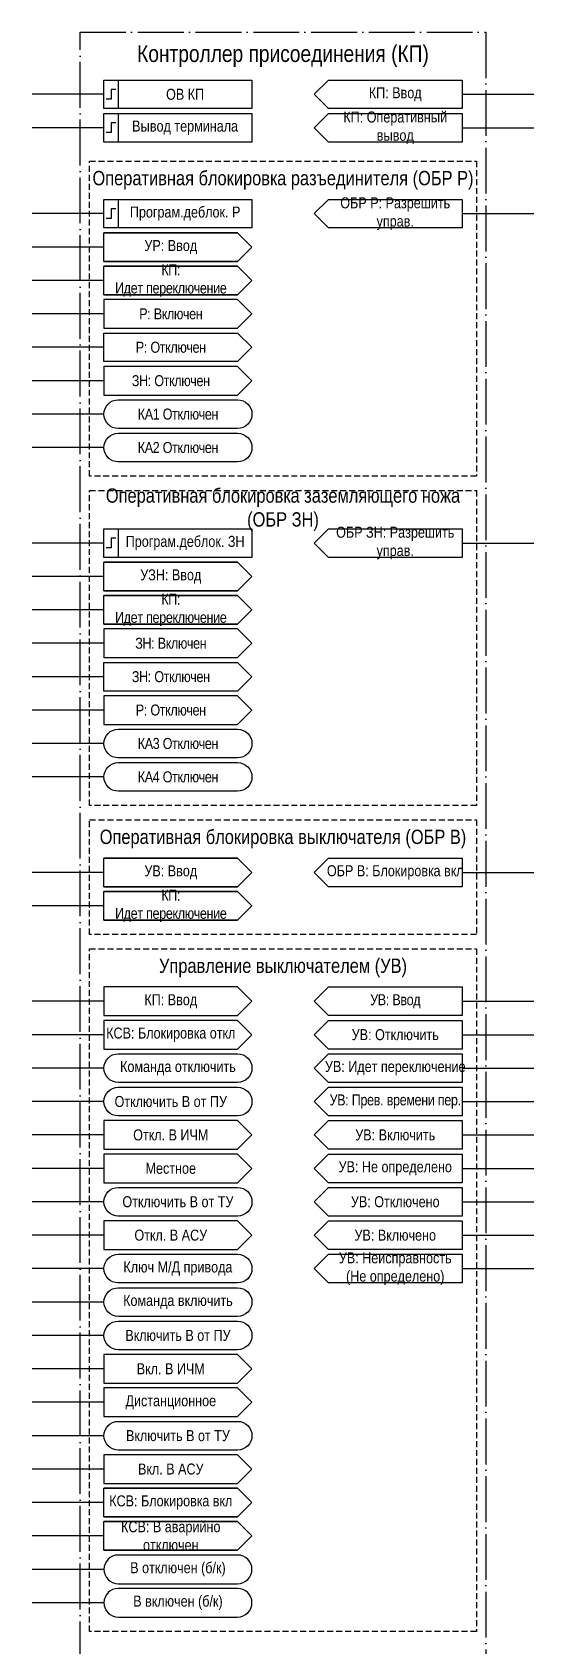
# Model space of a CAD drawing. Header units: millimetres. Extents: x -40 to 512, y 0 to 663.
# Drawn here: x 407 to 512, y 272 to 610 of the extents above; entities that cross this region are included whole.
import ezdxf

# ---------------------------------------------------------------- set-up
doc = ezdxf.new("R2010")
doc.units = ezdxf.units.MM
doc.linetypes.add('ACAD_ISO04W100', pattern=[30, 24, -3, 0, -3])
doc.linetypes.add('штриховая2', pattern=[0.375, 0.25, -0.125])
doc.layers.add('TEXT', color=7, linetype='Continuous', lineweight=25)
doc.styles.add('2.5_Gost_RD', font='ARIALN.TTF', dxfattribs={"height": 2.5})
doc.styles.add('3.5_Gost_RD', font='ARIALN.TTF', dxfattribs={"height": 3.5})

msp = doc.modelspace()

# ---------------------------------------------------------------- linework, layer by layer
at = {"ltscale": 100}
for p, q in [((422, 597), (407, 597)), ((497, 597), (512, 597)), ((422, 590), (407, 590)), ((497, 590), (512, 590)), ((422, 572), (407, 572)), ((497, 572), (512, 572)), ((422, 565), (407, 565)), ((422, 558), (407, 558)), ((422, 551), (407, 551)), ((422, 544), (407, 544)), ((422, 537), (407, 537)), ((422, 530), (407, 530)), ((422, 523), (407, 523)), ((422, 503), (407, 503)), ((497, 503), (512, 503)), ((422, 496), (407, 496)), ((422, 489), (407, 489)), ((422, 482), (407, 482)), ((422, 475), (407, 475)), ((422, 468), (407, 468)), ((422, 461), (407, 461)), ((422, 454), (407, 454)), ((422, 434), (407, 434)), ((497, 434), (512, 434)), ((422, 427), (407, 427)), ((422, 407), (407, 407)), ((497, 407), (512, 407)), ((422, 400), (407, 400)), ((497, 400), (512, 400)), ((422, 393), (407, 393)), ((497, 393), (512, 393)), ((422, 386), (407, 386)), ((497, 386), (512, 386)), ((422, 379), (407, 379)), ((497, 379), (512, 379)), ((422, 372), (407, 372)), ((497, 372), (512, 372)), ((422, 365), (407, 365)), ((497, 365), (512, 365)), ((422, 358), (407, 358)), ((497, 358), (512, 358)), ((422, 351), (407, 351)), ((497, 351), (512, 351)), ((422, 344), (407, 344)), ((422, 337), (407, 337)), ((422, 330), (407, 330)), ((422, 323), (407, 323)), ((422, 316), (407, 316)), ((422, 309), (407, 309)), ((422, 302), (407, 302)), ((422, 295), (407, 295)), ((422, 288), (407, 288)), ((422, 281), (407, 281))]:
    msp.add_line(p, q, dxfattribs=at)
at = {"color": 251, "linetype": 'ACAD_ISO04W100', "lineweight": 30, "ltscale": 0.4, "true_color": 0x58595b}
msp.add_lwpolyline([(417, 610), (502, 610), (502, 86), (417, 86)], close=True, dxfattribs=at)
at = {"ltscale": 100}
for points in [[(422, 600), (453, 600), (453, 594), (422, 594)], [(422, 600), (425, 600), (425, 594), (422, 594)], [(422, 593), (453, 593), (453, 587), (422, 587)], [(422, 593), (425, 593), (425, 587), (422, 587)], [(422, 575), (453, 575), (453, 569), (422, 569)], [(422, 575), (425, 575), (425, 569), (422, 569)], [(422, 554), (422, 548), (450, 548), (453, 551), (450, 554)], [(422, 540), (422, 534), (450, 534), (453, 537), (450, 540)], [(422, 506), (453, 506), (453, 500), (422, 500)], [(422, 506), (425, 506), (425, 500), (422, 500)], [(422, 485), (422, 479), (450, 479), (453, 482), (450, 485)], [(422, 471), (422, 465), (450, 465), (453, 468), (450, 471)], [(422, 382), (422, 376), (450, 376), (453, 379), (450, 382)], [(422, 375), (422, 369), (450, 369), (453, 372), (450, 375)], [(422, 361), (422, 355), (450, 355), (453, 358), (450, 361)], [(422, 333), (422, 327), (450, 327), (453, 330), (450, 333)], [(422, 326), (422, 320), (450, 320), (453, 323), (450, 326)], [(422, 312), (422, 306), (450, 306), (453, 309), (450, 312)]]:
    msp.add_lwpolyline(points, close=True, dxfattribs=at)
for points in [[(466, 597), (469, 600), (497, 600), (497, 594), (469, 594), (466, 597)], [(466, 590), (469, 593), (497, 593), (497, 587), (469, 587), (466, 590)], [(466, 572), (469, 575), (497, 575), (497, 569), (469, 569), (466, 572)], [(422, 547), (450, 547), (453, 544), (450, 541), (422, 541), (422, 547)], [(466, 503), (469, 506), (497, 506), (497, 500), (469, 500), (466, 503)], [(422, 478), (450, 478), (453, 475), (450, 472), (422, 472), (422, 478)], [(466, 434), (469, 437), (497, 437), (497, 431), (469, 431), (466, 434)], [(466, 407), (469, 410), (497, 410), (497, 404), (469, 404), (466, 407)], [(497, 397), (469, 397), (466, 400), (469, 403), (497, 403), (497, 397), (469, 397), (466, 400), (469, 403), (497, 403)], [(497, 390), (469, 390), (466, 393), (469, 396), (497, 396), (497, 390), (469, 390), (466, 393), (469, 396), (497, 396)], [(497, 383), (469, 383), (466, 386), (469, 389), (497, 389), (497, 383), (469, 383), (466, 386), (469, 389), (497, 389)], [(497, 376), (469, 376), (466, 379), (469, 382), (497, 382), (497, 376), (469, 376), (466, 379), (469, 382), (497, 382)], [(497, 369), (469, 369), (466, 372), (469, 375), (497, 375), (497, 369), (469, 369), (466, 372), (469, 375), (497, 375)], [(497, 362), (469, 362), (466, 365), (469, 368), (497, 368), (497, 362), (469, 362), (466, 365), (469, 368), (497, 368)], [(497, 355), (469, 355), (466, 358), (469, 361), (497, 361), (497, 355), (469, 355), (466, 358), (469, 361), (497, 361)], [(497, 348), (469, 348), (466, 351), (469, 354), (497, 354), (497, 348), (469, 348), (466, 351), (469, 354), (497, 354)], [(422, 299), (450, 299), (453, 302), (450, 305), (422, 305), (450, 305), (453, 302), (450, 299), (422, 299), (422, 305)], [(422, 292), (450, 292), (453, 295), (450, 298), (422, 298), (450, 298), (453, 295), (450, 292), (422, 292), (422, 298)]]:
    msp.add_lwpolyline(points, dxfattribs=at)
at = {"lineweight": 30, "ltscale": 100}
for points in [[(424.5, 598), (423.5, 598), (423.5, 596), (422.5, 596)], [(424.5, 591), (423.5, 591), (423.5, 589), (422.5, 589)], [(424.5, 573), (423.5, 573), (423.5, 571), (422.5, 571)], [(424.5, 504), (423.5, 504), (423.5, 502), (422.5, 502)]]:
    msp.add_lwpolyline(points, dxfattribs=at)
at = {"linetype": 'штриховая2', "ltscale": 5}
for points in [[(419, 583), (500, 583), (500, 517), (419, 517)], [(419, 514), (500, 514), (500, 448), (419, 448)], [(419, 445), (500, 445), (500, 421), (419, 421)], [(419, 418), (500, 418), (500, 275), (419, 275)]]:
    msp.add_lwpolyline(points, close=True, dxfattribs=at)
at = {"ltscale": 100}
for points in [[(425, 527, -1), (425, 533), (450, 533, -1), (450, 527)], [(425, 520, -1), (425, 526), (450, 526, -1), (450, 520)], [(425, 458, -1), (425, 464), (450, 464, -1), (450, 458)], [(425, 451, -1), (425, 457), (450, 457, -1), (450, 451)], [(425, 390, -1), (425, 396), (450, 396, -1), (450, 390)], [(425, 383, -1), (425, 389), (450, 389, -1), (450, 383)], [(425, 362, -1), (425, 368), (450, 368, -1), (450, 362)], [(425, 348, -1), (425, 354), (450, 354, -1), (450, 348)], [(425, 341, -1), (425, 347), (450, 347, -1), (450, 341)], [(425, 334, -1), (425, 340), (450, 340, -1), (450, 334)], [(425, 313, -1), (425, 319), (450, 319, -1), (450, 313)], [(425, 285), (450, 285, 1), (450, 291), (425, 291, 1)], [(425, 278), (450, 278, 1), (450, 284), (425, 284, 1)]]:
    msp.add_lwpolyline(points, format="xyb", close=True, dxfattribs=at)
at = {"layer": 'TEXT', "ltscale": 100}
for points in [[(422, 562), (450, 562), (453, 565), (450, 568), (422, 568), (450, 568), (453, 565), (450, 562), (422, 562), (422, 568)], [(422, 555), (450, 555), (453, 558), (450, 561), (422, 561), (450, 561), (453, 558), (450, 555), (422, 555), (422, 561)], [(422, 493), (450, 493), (453, 496), (450, 499), (422, 499), (450, 499), (453, 496), (450, 493), (422, 493), (422, 499)], [(422, 486), (450, 486), (453, 489), (450, 492), (422, 492), (450, 492), (453, 489), (450, 486), (422, 486), (422, 492)], [(422, 431), (450, 431), (453, 434), (450, 437), (422, 437), (450, 437), (453, 434), (450, 431), (422, 431), (422, 437)], [(422, 424), (450, 424), (453, 427), (450, 430), (422, 430), (450, 430), (453, 427), (450, 424), (422, 424), (422, 430)]]:
    msp.add_lwpolyline(points, dxfattribs=at)
for points in [[(422, 410), (422, 404), (450, 404), (453, 407), (450, 410)], [(422, 403), (422, 397), (450, 397), (453, 400), (450, 403)]]:
    msp.add_lwpolyline(points, close=True, dxfattribs=at)

# ---------------------------------------------------------------- texts
at = {"color": 30, "ltscale": 100, "attachment_point": 5, "style": '3.5_Gost_RD'}
for s, insert, char_height, width in [('Контроллер присоединения (КП)', (459.5, 605), 3.5, 85), ('Оперативная блокировка разъединителя (ОБР Р)', (459.5, 579), 3, 81), ('Оперативная блокировка заземляющего ножа (ОБР ЗН)', (459.5, 510), 3, 81), ('Оперативная блокировка выключателя (ОБР В)', (459.5, 441), 3, 81), ('Управление выключателем (УВ)', (459.5, 414), 3, 81)]:
    msp.add_mtext(s, dxfattribs=dict(at, insert=insert, char_height=char_height, width=width))
at = {"ltscale": 100, "char_height": 2.3, "attachment_point": 5, "style": '2.5_Gost_RD'}
for s, insert, width in [('КП: Ввод', (483, 597), 28), ('КП: Оперативный вывод', (483, 590), 28), ('ОБР Р: Разрешить управ.', (483, 572), 28), ('ОБР ЗН: Разрешить управ.', (483, 503), 28), ('ОБР В: Блокировка вкл', (483, 434), 28), ('{\\T0.95;УВ: Ввод}', (483, 407), 28), ('УВ: Отключить', (483, 400), 28), ('Команда отключить', (437.5, 393), 31), ('УВ: Идет переключение', (483, 393), 28), ('Отключить В от ПУ', (436, 386), 28), ('{\\T0.95;УВ: Прев. времени пер.}', (483, 386), 28), ('Откл. В ИЧМ', (436, 379), 28), ('УВ: Включить', (483, 379), 28), ('Местное', (436, 372), 28), ('УВ: Не определено', (483, 372), 28), ('Отключить В от ТУ', (437.5, 365), 31), ('УВ: Отключено', (483, 365), 28), ('Откл. В АСУ', (436, 358), 28), ('УВ: Включено', (483, 358), 28), ('Ключ М/Д привода', (437.5, 351), 31), ('УВ: Неисправность (Не определено)', (483, 351), 28), ('Команда включить', (437.5, 344), 31), ('Включить В от ПУ', (437.5, 337), 31), ('Вкл. В ИЧМ', (436, 330), 28), ('Дистанционное', (436, 323), 28), ('Включить В от ТУ', (437.5, 316), 31), ('Вкл. В АСУ', (436, 309), 28)]:
    msp.add_mtext(s, dxfattribs=dict(at, insert=insert, width=width))
at = {"color": 0, "ltscale": 100, "char_height": 2.3, "width": 28, "attachment_point": 5, "style": '2.5_Gost_RD'}
for s, insert in [('{\\C256;ОВ КП}', (439, 597)), ('{\\C256;Вывод терминала}', (439, 590)), ('{\\T0.95;\\C256;Р: Включен}', (436, 551)), ('{\\T0.95;\\C256;Р: Отключен}', (436, 544)), ('{\\T0.95;\\C256;ЗН: Отключен}', (436, 537)), ('{\\T0.95;\\C256;ЗН: Включен}', (436, 482)), ('{\\T0.95;\\C256;ЗН: Отключен}', (436, 475)), ('{\\T0.95;\\C256;Р: Отключен}', (436, 468))]:
    msp.add_mtext(s, dxfattribs=dict(at, insert=insert))
at = {"layer": 'TEXT', "color": 0, "ltscale": 100, "char_height": 2.3, "width": 28, "attachment_point": 5, "style": '2.5_Gost_RD'}
for s, insert in [('{\\C256;Програм.деблок. Р}', (439, 572)), ('{\\C256;Програм.деблок. ЗН}', (439, 503)), ('{\\C256;КСВ: В аварийно отключен}', (436, 295))]:
    msp.add_mtext(s, dxfattribs=dict(at, insert=insert))
at = {"layer": 'TEXT', "ltscale": 100, "char_height": 2.3, "attachment_point": 5, "style": '2.5_Gost_RD'}
for s, insert, width in [('УР: Ввод', (436, 565), 28), ('{\\T0.95;КП: \\PИдет переключение}', (436, 558), 28), ('{\\T0.95;КА1 Отключен}', (437.5, 530), 31), ('{\\T0.95;КА2 Отключен}', (437.5, 523), 31), ('УЗН: Ввод', (436, 496), 28), ('{\\T0.95;КП: \\PИдет переключение}', (436, 489), 28), ('{\\T0.95;КА3 Отключен}', (437.5, 461), 31), ('{\\T0.95;КА4 Отключен}', (437.5, 454), 31), ('УВ: Ввод', (436, 434), 28), ('{\\T0.95;КП: \\PИдет переключение}', (436, 427), 28), ('КП: Ввод', (436, 407), 28), ('КСВ: Блокировка откл', (436, 400), 28), ('КСВ: Блокировка вкл', (436, 302), 28), ('В отключен (б/к)', (437.5, 288), 31), ('В включен (б/к)', (437.5, 281), 31)]:
    msp.add_mtext(s, dxfattribs=dict(at, insert=insert, width=width))

doc.saveas('drawing.dxf')
